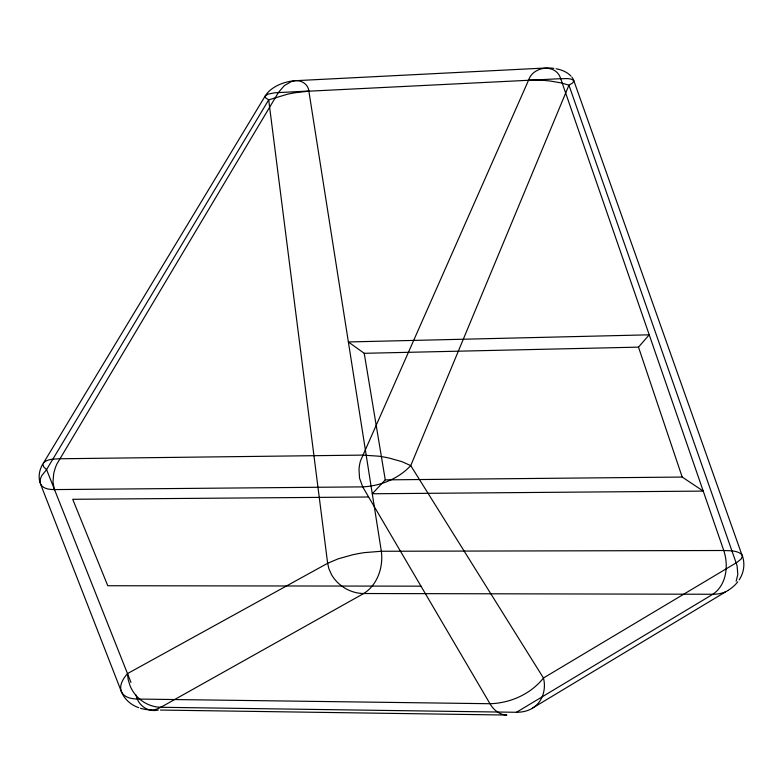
<?xml version="1.0" encoding="UTF-8"?>
<svg xmlns="http://www.w3.org/2000/svg" width="783" height="783" viewBox="0 0 783 783"><rect width="100%" height="100%" fill="white"/><g stroke="black" fill="none" stroke-linecap="round" stroke-linejoin="round"><path stroke-width="1.17" d="M736.128 581.27L737.821 574.507L737.146 566.295A45.659 36.87 4 0 0 736.137 562.899L568.938 85.181L561.352 82.939L550.518 81.08A99.637 63.129 -6.7 0 0 541.591 80.238L528.603 80.101L360.425 461.03A64.705 49.76 -10.8 0 0 359.015 469.663L359.544 478.149L362.695 486.879L489.982 703.721C493.427 709.77 499.554 714.977 506.816 715.045L160.495 710.064M528.603 80.101C533.203 66.046 556.087 63.247 560.706 78.682L703.232 491.098L372.277 493.77L385.256 479.871L682.189 477.053L703.232 491.098M308.903 91.014L274.902 92.785L268.158 94.077L265.271 95.869L42.938 463.888L43.584 466.737L46.579 469.594L127.492 673.605L128.167 679.575L130.037 685.722A54.869 43.858 -26.8 0 0 135.214 694.501C141.39 702.185 150.933 707.137 160.848 707.274L516.467 712.285L712.843 594.258C726.683 584.97 728.758 565.277 723.766 550.508L703.584 492.125M43.261 463.125C47.293 458.75 54.105 459.171 59.586 458.76L362.519 455.109L378.238 456.146A124.477 99.138 -15.9 0 1 388.945 458.016L401.836 461.618L410.742 465.611L543.441 678.009C546.417 689.109 542.55 702.351 532.244 708.272L725.352 592.007M638.497 347.133L649.224 334.821L348.366 341.956L364.222 353.309L638.497 347.133L682.189 477.053M160.848 707.274L363.713 593.524C377.582 584.901 383.474 566.931 381.331 551.261L308.874 91.18C308.199 83.693 300.437 79.445 293.527 80.874A29.382 17.657 -12.3 0 0 265.271 95.869L265.652 97.904L268.696 99.881L287.449 94.205A99.607 62.229 -12.5 0 1 296.268 92.56L308.874 91.18L560.706 78.682C564.944 78.907 570.504 77.576 573.851 80.737L742.382 556.214L741.119 559.052L736.92 562.429L543.441 678.009C530.835 694.071 510.193 703.212 489.982 703.721L137.583 699.053C131.544 698.955 123.91 697.555 121.267 691.36L40.452 483.796A37.046 26.27 -23.4 0 1 42.341 464.759M368.636 496.999L72.721 499.3L107.77 585.733L420.97 586.164M136.007 695.098C138.082 705.287 147.811 712.579 158.332 710.034M741.853 554.618C737.116 550.204 729.795 550.88 723.766 550.508L381.331 551.261L364.408 552.622A135.537 114.621 -17.1 0 0 352.595 554.804L338.06 558.876L327.637 563.29L127.492 673.605C123.489 678.235 119.339 684.391 121.071 690.802M40.452 483.796C42.85 488.964 49.495 489.551 54.507 489.59L362.695 486.879C380.469 486.018 398.508 478.736 410.742 465.611L568.938 85.181L572.804 82.861L573.851 80.737A30.312 18.489 -6.2 0 0 571.903 77.194M127.668 674.055L130.967 682.385M54.047 488.289L53.009 481.76L53.655 474.067A63.697 45.766 -22.4 0 1 56.787 464.172L278.396 92.531L284.346 85.601L291.286 81.638A10.502 6.254 -12.1 0 1 296.072 80.659L545.183 68.023A30.312 18.489 -6.2 0 1 553.855 68.366M364.222 353.309L385.256 479.871M40.09 482.455L40.393 478.824L41.812 475.565L46.579 469.594L268.696 99.881L327.637 563.29L328.889 568.712L331.336 574.282A51.825 41.519 -14.2 0 0 337.287 582.19C344.217 589.159 353.847 593.465 363.713 593.524L712.843 594.258A25.976 20.916 5.1 0 0 727.994 590.539M532.303 708.361A26.495 23.05 -6.1 0 1 516.477 712.207M160.809 707.215A16.306 13.066 -29.2 0 1 151.373 710.034M151.393 709.936A41.832 33.336 -28 0 1 140.5 708.292M138.748 707.715A41.832 33.336 -28 0 1 121.267 691.36M556.155 68.747A30.312 18.489 -6.2 0 1 571.003 76.117M742.235 555.343A41.499 33.317 4.3 0 1 739.191 579.841M737.792 581.808A41.499 33.317 4.3 0 1 727.926 590.46"/></g></svg>
